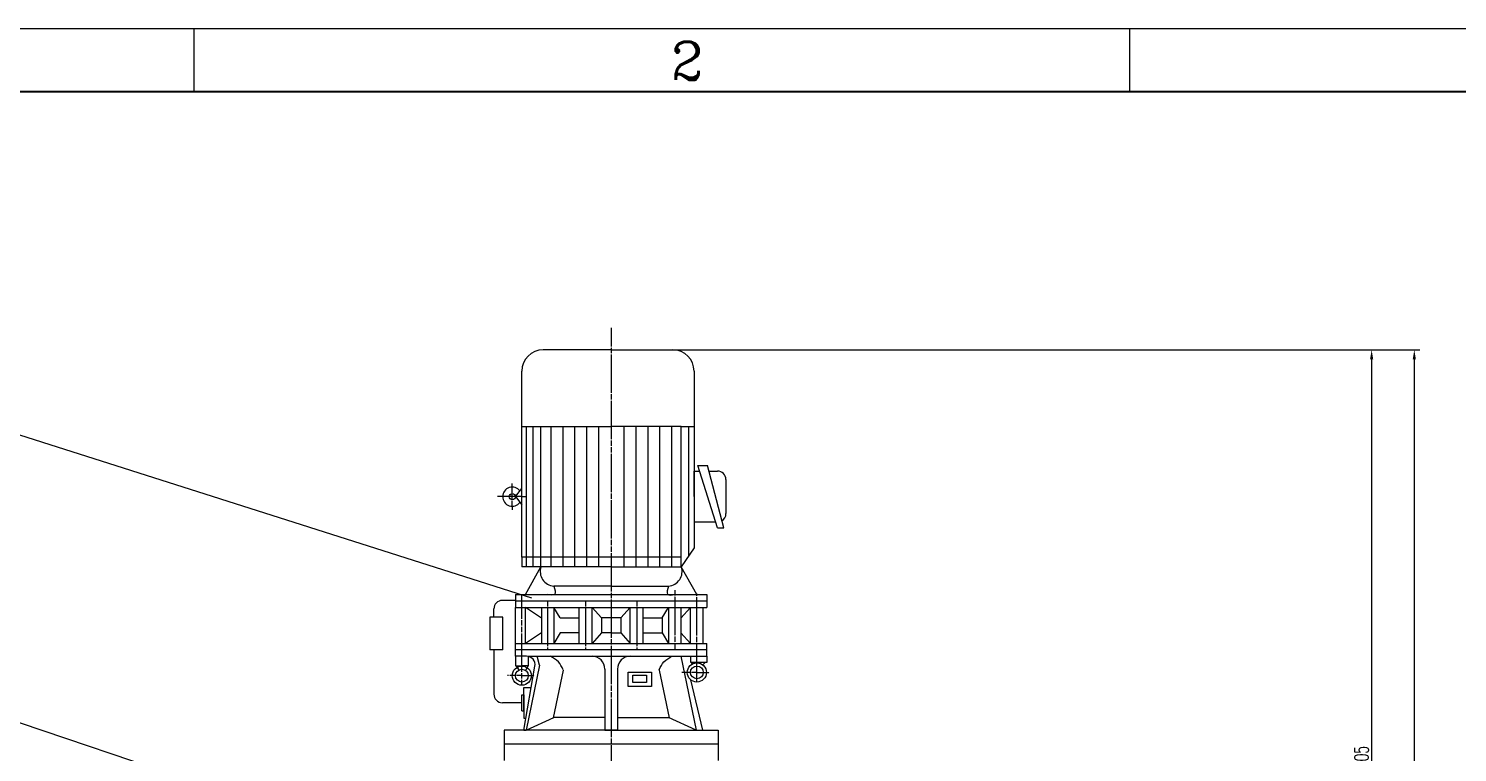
# Model space of a CAD drawing. Header units: millimetres. Extents: x 13249 to 19658, y -593 to 7817.
# Drawn here: x 15011 to 17279, y 6669 to 7817 of the extents above; entities that cross this region are included whole.
import ezdxf

# ---------------------------------------------------------------- set-up
doc = ezdxf.new("R2010")
doc.units = ezdxf.units.MM
doc.header["$LTSCALE"] = 7
doc.linetypes.add('CENTER', pattern=[1.5, 1.25, -0.1, 0.05, -0.1])
for name, color, linetype in [('035', 7, 'Continuous'), ('CUT', 1, 'Continuous'), ('PART', 7, 'Continuous'), ('尺寸线', 3, 'Continuous'), ('短中心线', 1, 'CENTER')]:
    doc.layers.add(name, color=color, linetype=linetype)
doc.layers.add('粗实线', color=7, linetype='Continuous', lineweight=35)
doc.styles.add('ROMANC', font='ROMANC.shx', dxfattribs={"width": 0.7})
doc.styles.add('尺寸线', font='romans.shx', dxfattribs={"width": 0.65, "height": 22, "bigfont": 'gbcbig.shx'})
doc.dimstyles.new('尺寸线', dxfattribs={"dimtxt": 22, "dimasz": 15, "dimexe": 9, "dimexo": 0.625, "dimgap": 5, "dimtad": 1, "dimdec": 0, "dimtxsty": '尺寸线', "dimcen": 2.5, "dimclrd": 3, "dimclre": 3, "dimclrt": 7, "dimadec": 0, "dimazin": 0, "dimtfac": 1, "dimtdec": 0, "dimtmove": 0, "dimatfit": 3, "dimldrblk": 'DOTSMALL', "dimfxl": 0, "dimarcsym": 0})

# ---------------------------------------------------------------- blocks, each defined once
blk = doc.blocks.new('*D53')
at = {"layer": 'Defpoints', "color": 0, "ltscale": 3}
for p in [(15936.1, 7307.3), (16185.7, 6001.9), (17143.1, 6001.9)]:
    blk.add_point(p, dxfattribs=at)
at = {"layer": '尺寸线', "color": 3, "lineweight": -2, "ltscale": 3}
for p, q in [((15936.7, 7307.3), (17152.1, 7307.3)), ((17143.1, 7292.3), (17143.1, 6016.9)), ((16186.3, 6001.9), (17152.1, 6001.9))]:
    blk.add_line(p, q, dxfattribs=at)
at = {"layer": '尺寸线', "color": 3, "ltscale": 3}
for points in [[(17140.6, 7292.3), (17145.6, 7292.3), (17143.1, 7307.3)], [(17140.6, 6016.9), (17145.6, 6016.9), (17143.1, 6001.9)]]:
    blk.add_solid(points, dxfattribs=at)
at = {"layer": '尺寸线', "color": 7, "ltscale": 3, "insert": (17127.1, 6654.6), "char_height": 22, "attachment_point": 5, "rotation": 90, "style": '尺寸线'}
blk.add_mtext('1305', dxfattribs=at)
blk = doc.blocks.new('_DotSmall')
at = {"color": 0, "linetype": 'ByBlock', "const_width": 0.5}
blk.add_lwpolyline([(-0.0625, 0, 1), (0.0625, 0, 1)], format="xyb", close=True, dxfattribs=at)
blk = doc.blocks.new('*D55')
at = {"layer": 'Defpoints', "color": 0, "ltscale": 3}
for p in [(15936.7, 7307.3), (16673.9, 3543.7), (17210.8, 3543.7)]:
    blk.add_point(p, dxfattribs=at)
at = {"layer": '尺寸线', "color": 3, "lineweight": -2, "ltscale": 3}
for p, q in [((15937.3, 7307.3), (17219.8, 7307.3)), ((17210.8, 7292.3), (17210.8, 3558.7)), ((16674.6, 3543.7), (17219.8, 3543.7))]:
    blk.add_line(p, q, dxfattribs=at)
at = {"layer": '尺寸线', "color": 3, "ltscale": 3}
for points in [[(17208.3, 7292.3), (17213.3, 7292.3), (17210.8, 7307.3)], [(17208.3, 3558.7), (17213.3, 3558.7), (17210.8, 3543.7)]]:
    blk.add_solid(points, dxfattribs=at)
at = {"layer": '尺寸线', "color": 7, "ltscale": 3, "insert": (17189.1, 5425.5), "char_height": 22, "attachment_point": 5, "rotation": 90, "style": '尺寸线'}
blk.add_mtext('~3764(3664)', dxfattribs=at)

msp = doc.modelspace()

# ---------------------------------------------------------------- linework, layer by layer
for p, q in [((13717.7225, 7816.6013), (19657.7225, 7816.6013)), ((15855.0893, 6882.0543), (15885.4643, 6882.0543)), ((15951.2768, 6882.0543), (15920.9018, 6882.0543)), ((15920.9018, 6882.0543), (15920.9018, 6858.2293)), ((15794.3393, 6734.9876), (15797.5327, 6734.9876)), ((15797.5327, 6723.3653), (15800.7519, 6723.3653)), ((16106.0893, 6703.8543), (16106.0893, 6655.8543)), ((16106.0893, 6681.8543), (15766.0893, 6681.8543))]:
    msp.add_line(p, q)
at = {"layer": '035'}
for p, q in [((15274.1234, 7716.6038), (15274.1234, 7816.6013)), ((16759.0863, 7716.6038), (16759.0863, 7816.6013))]:
    msp.add_line(p, q, dxfattribs=at)
at = {"layer": 'CUT'}
msp.add_arc((16013.1126, 6799.6035), 0.675, 155.8662099, 191.6857705, dxfattribs=at)
at = {"layer": 'PART'}
for p, q in [((15936.0893, 7307.3043), (15828.0893, 7307.3043)), ((15936.0893, 7307.3043), (16033.9643, 7307.3043)), ((15794.3393, 6978.2418), (15794.3393, 7273.5543)), ((16067.7143, 7273.5543), (16067.7143, 6993.4293)), ((15794.3393, 7185.8043), (15936.0893, 7185.8043)), ((15801.7643, 6963.0543), (15801.7643, 7185.8043)), ((15812.5643, 6963.0543), (15812.5643, 7185.8043)), ((15824.7143, 6963.0543), (15824.7143, 7185.8043)), ((15840.2393, 7185.8043), (15840.2393, 6963.0543)), ((15859.1393, 7185.8043), (15859.1393, 6963.0543)), ((15878.0393, 7185.8043), (15878.0393, 6963.0543)), ((15896.9393, 7185.8043), (15896.9393, 6963.0543)), ((15915.8393, 7185.8043), (15915.8393, 6963.0543)), ((16047.4643, 7185.8043), (15936.0893, 7185.8043)), ((15956.3393, 7185.8043), (15956.3393, 6963.0543)), ((15975.2393, 7185.8043), (15975.2393, 6963.0543)), ((15994.1393, 7185.8043), (15994.1393, 6963.0543)), ((16013.0393, 7185.8043), (16013.0393, 6963.0543)), ((16031.9393, 7185.8043), (16031.9393, 6963.0543)), ((16047.4643, 6963.0543), (16047.4643, 7185.8043)), ((16047.4643, 7185.8043), (16067.7143, 7185.8043)), ((16047.4643, 6963.0543), (16047.4643, 7185.8043)), ((16059.6143, 6981.2793), (16059.6143, 7185.8043)), ((16104.7157, 7025.1075), (16073.511, 7123.7511)), ((16073.511, 7123.7511), (16089.0657, 7123.7511)), ((16114.6761, 7025.1075), (16089.0657, 7123.7511)), ((16067.7143, 7074.4293), (16067.7143, 7114.9293)), ((16067.7143, 7114.9293), (16076.3017, 7114.9293)), ((16091.3561, 7114.9293), (16104.8393, 7114.9293)), ((16118.3393, 7101.4293), (16118.3393, 7047.4293)), ((15784.2143, 7074.4293), (15794.3393, 7087.2497)), ((15784.2143, 7074.4293), (15794.3393, 7061.6089)), ((16101.925, 7033.9293), (16067.7143, 7033.9293)), ((16104.7157, 7025.1075), (16114.6761, 7025.1075)), ((16067.7143, 6993.4293), (16047.4643, 6963.0543)), ((15824.7143, 6978.2418), (15794.3393, 6978.2418)), ((15794.3393, 6978.2418), (15794.3393, 6963.0543)), ((15936.0893, 6963.0543), (15794.3393, 6963.0543)), ((15800.0691, 6918.9793), (15824.7143, 6963.0543)), ((15991.7768, 6978.2418), (15824.7143, 6978.2418)), ((16022.1518, 6978.2418), (15936.0893, 6978.2418)), ((15936.0893, 6963.0543), (16047.4643, 6963.0543)), ((16047.4643, 6978.2418), (16001.9018, 6978.2418)), ((16072.1095, 6918.9793), (16047.4643, 6963.0543)), ((15784.2143, 6918.9793), (16087.9643, 6918.9793)), ((15784.2143, 6918.9793), (15784.2143, 6898.7293)), ((15936.0893, 6932.6793), (15844.9643, 6932.6793)), ((15936.0893, 6932.6793), (16027.2143, 6932.6793)), ((16087.9643, 6918.9793), (16087.9643, 6898.7293)), ((15749.9396, 6883.5418), (15749.9396, 6896.3708)), ((15784.2143, 6909.8708), (15763.4396, 6909.8708)), ((16087.9643, 6908.8543), (15784.2143, 6908.8543)), ((15784.2143, 6898.7293), (16087.9643, 6898.7293)), ((15784.2143, 6821.3043), (15784.2143, 6898.7293)), ((15800.0691, 6841.5543), (15800.0691, 6898.7293)), ((15825.3816, 6881.8565), (15800.0691, 6898.7293)), ((15825.3816, 6898.7293), (15825.3816, 6841.5543)), ((15844.9643, 6898.7293), (15844.9643, 6841.5543)), ((15855.0893, 6882.0543), (15844.9643, 6898.7293)), ((15885.4643, 6841.5543), (15885.4643, 6898.7293)), ((15905.7143, 6841.5543), (15905.7143, 6898.7293)), ((15920.9018, 6882.0543), (15905.7143, 6898.7293)), ((15951.2768, 6882.0543), (15966.4643, 6898.7293)), ((15966.4643, 6841.5543), (15966.4643, 6898.7293)), ((15986.7143, 6841.5543), (15986.7143, 6898.7293)), ((16017.0893, 6882.0543), (16027.2143, 6898.7293)), ((16027.2143, 6898.7293), (16027.2143, 6841.5543)), ((16046.797, 6898.7293), (16046.797, 6841.5543)), ((16061.9845, 6898.7293), (16046.797, 6881.8565)), ((16061.9845, 6841.5543), (16061.9845, 6898.7293)), ((16082.2345, 6841.5543), (16082.2345, 6898.7293)), ((15763.9643, 6883.5418), (15743.7143, 6883.5418)), ((15743.7143, 6883.5418), (15743.7143, 6831.4293)), ((15763.9643, 6831.4293), (15763.9643, 6883.5418)), ((15951.2768, 6882.0543), (15951.2768, 6858.2293)), ((15986.7143, 6882.0543), (16017.0893, 6882.0543)), ((16017.0893, 6882.0543), (16017.0893, 6858.2293)), ((15825.3816, 6858.4271), (15800.0691, 6841.5543)), ((15855.0893, 6858.2293), (15844.9643, 6841.5543)), ((15885.4643, 6858.2293), (15855.0893, 6858.2293)), ((15920.9018, 6858.2293), (15905.7143, 6841.5543)), ((15936.0893, 6858.2293), (15920.9018, 6858.2293)), ((15936.0893, 6858.2293), (15951.2768, 6858.2293)), ((15951.2768, 6858.2293), (15966.4643, 6841.5543)), ((15986.7143, 6858.2293), (16017.0893, 6858.2293)), ((16017.0893, 6858.2293), (16027.2143, 6841.5543)), ((16061.9845, 6841.5543), (16046.797, 6858.4271)), ((15763.9643, 6831.4293), (15743.7143, 6831.4293)), ((15749.9396, 6831.4293), (15749.9396, 6761.1438)), ((15784.2143, 6841.5543), (16087.9643, 6841.5543)), ((16087.9643, 6831.4293), (15784.2143, 6831.4293)), ((16087.9643, 6821.3043), (16087.9643, 6841.5543)), ((15784.2143, 6821.3043), (15784.2143, 6806.1168)), ((15801.846, 6821.3043), (15784.2143, 6821.3043)), ((15784.2143, 6806.1168), (15794.3393, 6806.1168)), ((15785.3058, 6806.1168), (15789.5116, 6799.4918)), ((15804.4643, 6806.1168), (15794.3393, 6806.1168)), ((15797.3322, 6703.8543), (15815.1433, 6805.4736)), ((15804.4643, 6806.1168), (15800.2048, 6798.8448)), ((15822.4812, 6807.2816), (15801.0893, 6703.8543)), ((15804.4643, 6821.3043), (15804.4643, 6806.1168)), ((15804.4643, 6821.3043), (15966.4643, 6821.3043)), ((15822.4812, 6807.2816), (15818.4535, 6821.3043)), ((15966.4643, 6821.3043), (16087.9643, 6821.3043)), ((16046.797, 6821.3043), (16071.0893, 6703.8543)), ((16062.6518, 6811.1793), (16062.6518, 6821.3043)), ((16087.9643, 6811.1793), (16062.6518, 6811.1793)), ((16062.9188, 6811.1793), (16064.6343, 6808.8748)), ((16085.3787, 6811.1793), (16081.6795, 6807.4472)), ((16087.9643, 6821.3043), (16087.9643, 6811.1793)), ((15859.7269, 6799.4668), (15844.0525, 6723.6835)), ((15925.9643, 6801.0543), (15925.9643, 6703.8543)), ((15946.2143, 6801.0543), (15946.2143, 6703.8543)), ((16012.4516, 6799.4668), (16028.126, 6723.6835)), ((16081.8404, 6703.8543), (16062.6518, 6783.771)), ((15794.3393, 6760.3001), (15797.5327, 6760.3001)), ((15794.3393, 6734.9876), (15794.3393, 6760.3001)), ((15797.5327, 6734.9876), (15797.5327, 6771.9224)), ((15797.5327, 6771.9224), (15809.2627, 6771.9224)), ((15797.5327, 6760.3001), (15797.5327, 6723.3653)), ((15768.1366, 6747.6438), (15763.4396, 6747.6438)), ((15794.3393, 6747.6438), (15768.1366, 6747.6438)), ((15801.0893, 6703.8543), (15844.9643, 6724.1043)), ((15925.9643, 6724.1043), (15844.9643, 6724.1043)), ((15946.2143, 6724.1043), (16027.2143, 6724.1043)), ((16071.0893, 6703.8543), (16027.2143, 6724.1043)), ((15946.2143, 6703.8543), (15766.0893, 6703.8543)), ((15766.0893, 6703.8543), (15766.0893, 6655.8543)), ((15797.3322, 6703.8543), (15801.0893, 6703.8543)), ((15925.9643, 6703.8543), (16106.0893, 6703.8543))]:
    msp.add_line(p, q, dxfattribs=at)
for points in [[(15962.9358, 6796.3248), (15999.9248, 6796.3248), (15999.9248, 6773.5769), (15962.9358, 6773.5769)], [(15970.2523, 6791.4502), (15992.2018, 6791.4502), (15992.2018, 6779.6701), (15970.2523, 6779.6701)]]:
    msp.add_lwpolyline(points, close=True, dxfattribs=at)
for centre, radius in [((15779.1518, 7074.4293), 5.0625), ((15794.3393, 6790.5918), 15.1875), ((16072.1095, 6795.6543), 15.1875), ((16072.1095, 6795.6543), 10.125), ((15794.3393, 6790.5918), 10.125)]:
    msp.add_circle(centre, radius, dxfattribs=at)
for centre, radius, start, end in [((15828.0893, 7273.5543), 33.75, 90, 180), ((16033.9643, 7273.5543), 33.75, 0, 90), ((16104.8393, 7101.4293), 13.5, 0, 90), ((15779.1518, 7074.4293), 15.1875, 36.5353786, 323.4646214), ((16104.8393, 7047.4293), 13.5, 301.3979776, 0), ((15846.5089, 6955.6466), 23.0192, 161.2277361, 266.1523989), ((16025.6696, 6955.6466), 23.0192, 273.8476011, 18.7722639), ((15763.4396, 6896.3708), 13.5, 90, 180), ((15801.846, 6807.8043), 13.5, 350.0585466, 90), ((15905.7143, 6801.0543), 20.25, 0, 90), ((15966.4643, 6801.0543), 20.25, 90, 180), ((15763.4396, 6761.1438), 13.5, 180, 270)]:
    msp.add_arc(centre, radius, start, end, dxfattribs=at)
for points in [[(15844.9643, 6932.6793), (15846.5695, 6919.8311), (15834.8393, 6918.9793)], [(16027.2143, 6932.6793), (16025.6091, 6919.8311), (16037.3393, 6918.9793)]]:
    msp.add_spline(points, degree=3, dxfattribs=at)
for points in [[(15859.6819, 6799.8795), (15857.6207, 6804.4801), (15853.3202, 6813.9706), (15844.0505, 6818.8054), (15839.2593, 6821.3043)], [(16012.4966, 6799.8795), (16014.5578, 6804.4801), (16018.8583, 6813.9706), (16028.128, 6818.8054), (16032.9192, 6821.3043)]]:
    msp.add_open_spline(points, degree=3, knots=[0.313676057, 0.313676057, 0.313676057, 0.313676057, 22.05927383, 45.323797637, 45.323797637, 45.323797637, 45.323797637], dxfattribs=at)
at = {"layer": '尺寸线', "ltscale": 3}
for p, q in [((14556.7105, 7312.445), (15809.7285, 6913.6957)), ((14556.7105, 6863.9297), (15813.5244, 6441.2179))]:
    msp.add_line(p, q, dxfattribs=at)
at = {"layer": '短中心线'}
for p, q in [((15936.0893, 7342.042), (15936.0893, 3752.3092)), ((15779.1518, 7059.2418), (15779.1518, 7095.4027)), ((15763.9643, 7074.4293), (15755.837, 7074.4293)), ((15794.3393, 7074.4293), (15763.9643, 7074.4293)), ((15779.1518, 7059.2418), (15779.1518, 7053.3613)), ((15794.3393, 7074.4293), (15800.2415, 7074.4293)), ((15794.3393, 6775.4043), (15794.3393, 6918.1444)), ((16037.3393, 6926.2662), (16037.3393, 6831.4293)), ((16072.1095, 6780.4668), (16072.2184, 6920.8362)), ((15834.8393, 6908.8543), (15834.8393, 6831.4293)), ((15895.5893, 6908.8543), (15895.5893, 6831.4293)), ((15976.5893, 6908.8543), (15976.5893, 6831.4293)), ((15794.3393, 6790.5918), (15771.7936, 6790.5918)), ((15794.3393, 6790.5918), (15814.3426, 6790.5918)), ((16072.1095, 6795.6543), (16048.0998, 6795.6543)), ((16072.1095, 6795.6543), (16092.2307, 6795.6543))]:
    msp.add_line(p, q, dxfattribs=at)
at = {"layer": '粗实线'}
msp.add_line((13967.7225, 7716.6013), (19557.7225, 7716.6013), dxfattribs=at)

# ---------------------------------------------------------------- texts
at = {"layer": '035', "style": 'ROMANC'}
msp.add_text('2', height=59.9985, dxfattribs=at).set_placement((16030.9436, 7735.5248))

# ---------------------------------------------------------------- dimensions: what is measured, and where the dimension line sits
at = {"layer": '尺寸线', "ltscale": 3}
dim = msp.add_linear_dim(base=(17143.1409, 6001.8543), p1=(15936.0893, 7307.3043), p2=(16185.7143, 6001.8543), angle=90, dimstyle='尺寸线', dxfattribs=at)
dim.commit()
dim.dimension.update_dxf_attribs({"geometry": '*D53', "text_midpoint": (17127.1409, 6654.5793)})
dim = msp.add_linear_dim(base=(17210.8172, 3543.747), p1=(15936.7143, 7307.3043), p2=(16673.932, 3543.747), angle=90, text='~<>(3664)', dimstyle='尺寸线', dxfattribs=at)
dim.commit()
dim.dimension.update_dxf_attribs({"geometry": '*D55', "text_midpoint": (17189.0553, 5425.5256)})

doc.saveas('drawing.dxf')
